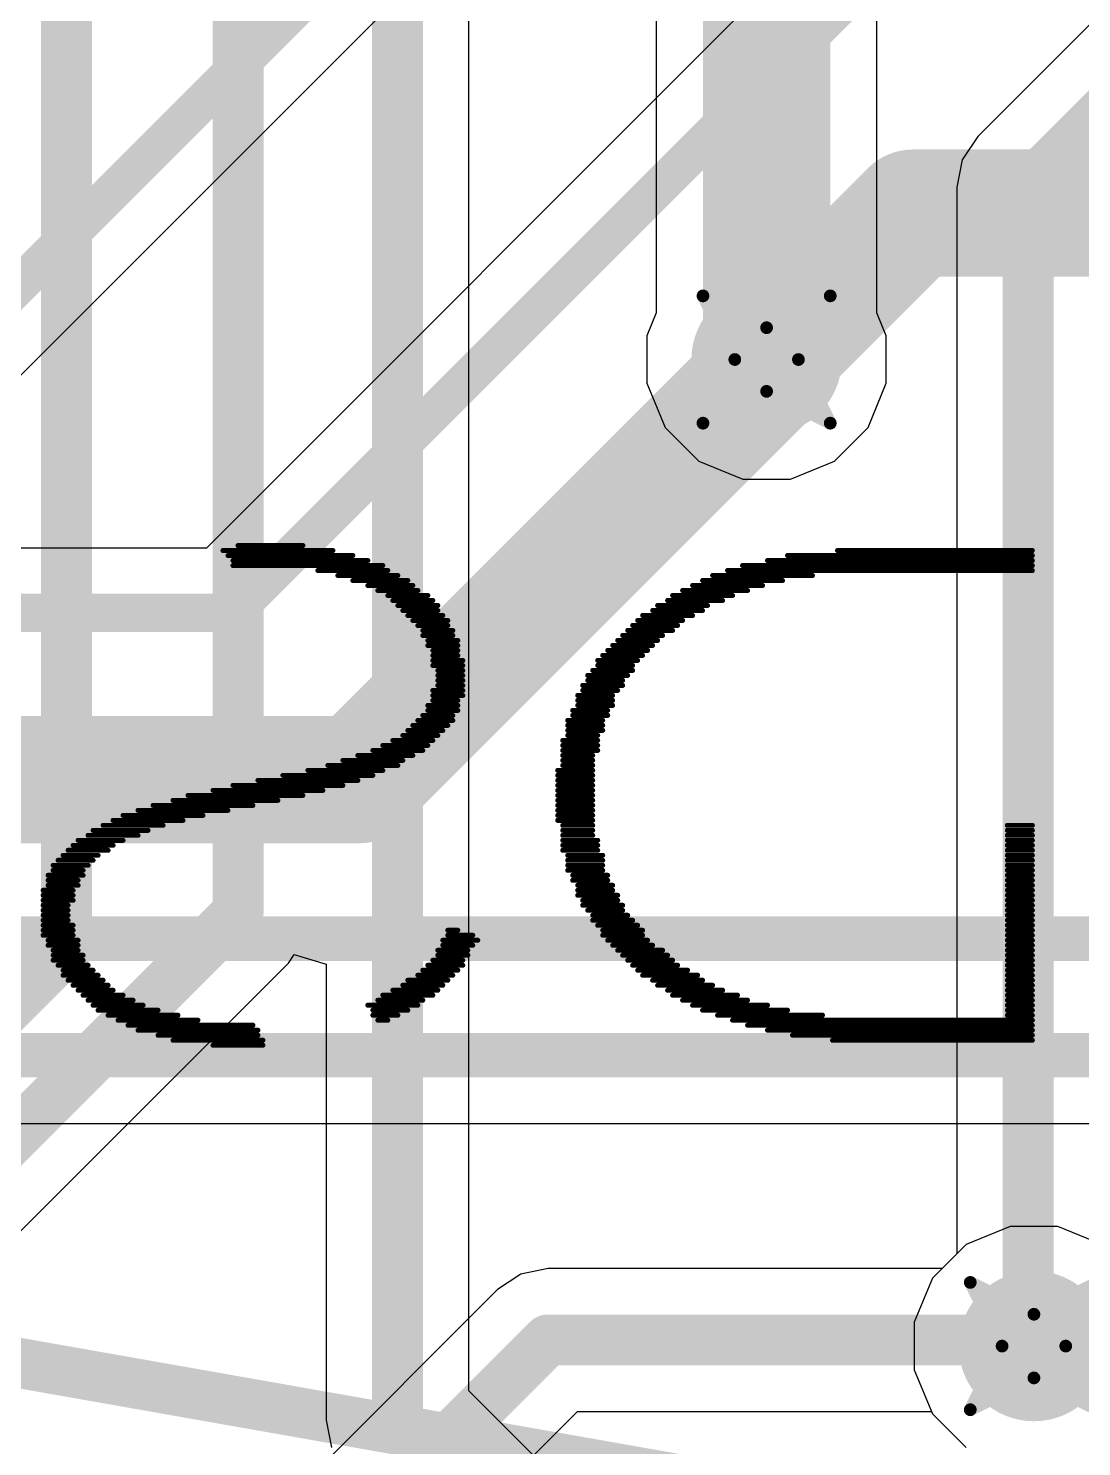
# Model space of a CAD drawing. Header units: inches. Extents: x -8 to 386, y -12 to 64.
# Drawn here: x 14.66 to 18.86, y -4.39 to 1.27 of the extents above; entities that cross this region are included whole.
import ezdxf

# ---------------------------------------------------------------- set-up
doc = ezdxf.new("R2010")
doc.units = ezdxf.units.IN
for name, color, linetype in [('Board_outline', 216, 'Continuous'), ('Bottom Layer', 5, 'Continuous'), ('Bottom Overlay', 54, 'Continuous'), ('Drill Drawing', 1, 'Continuous'), ('Top Layer', 1, 'Continuous'), ('Top Overlay', 2, 'Continuous'), ('Via Holes', 16, 'Continuous')]:
    doc.layers.add(name, color=color, linetype=linetype)

msp = doc.modelspace()

# ---------------------------------------------------------------- hatches: boundary and pattern name
at = {"layer": 'Bottom Layer'}
h = msp.add_hatch(color=5, dxfattribs=at)
edge = h.paths.add_edge_path()
edge.add_arc((17.6022, -0.0508), 0.3, 0, 360)
h = msp.add_hatch(color=5, dxfattribs=at)
edge = h.paths.add_edge_path()
edge.add_arc((18.669, -3.9878), 0.3, 0, 360)
at = {"layer": 'Top Layer'}
h = msp.add_hatch(color=1, dxfattribs=at)
edge = h.paths.add_edge_path()
edge.add_arc((17.6022, -0.0508), 0.3, 0, 360)
h = msp.add_hatch(color=1, dxfattribs=at)
edge = h.paths.add_edge_path()
edge.add_arc((18.669, -3.9878), 0.3, 0, 360)
at = {"layer": 'Via Holes'}
h = msp.add_hatch(color=7, dxfattribs=at)
edge = h.paths.add_edge_path()
edge.add_arc((17.6022, -0.0508), 0.15, 0, 360)
h = msp.add_hatch(color=7, dxfattribs=at)
edge = h.paths.add_edge_path()
edge.add_arc((18.669, -3.9878), 0.15, 0, 360)

# ---------------------------------------------------------------- linework, layer by layer
at = {"layer": 'Board_outline', "const_width": 0.254}
msp.add_lwpolyline([(37.5368, 13.3604, 1), (-7.4632, 13.3604, 1)], format="xyb", close=True, dxfattribs=at)
at = {"layer": 'Bottom Layer'}
for p, q in [((19.807, 3.6379), (15.3661, -0.803)), ((14.0627, -0.676), (17.0741, 2.3354)), ((15.3661, -0.803), (14.1087, -0.803)), ((9.5901, -3.0989), (19.6413, -3.0989)), ((18.574, -3.51), (18.3983, -3.5827)), ((18.764, -3.51), (18.574, -3.51)), ((18.9397, -3.5827), (18.764, -3.51)), ((18.3983, -3.5827), (18.3026, -3.6785)), ((16.7298, -3.6785), (16.6208, -3.7002)), ((18.3026, -3.6785), (16.7298, -3.6785)), ((16.6208, -3.7002), (16.5283, -3.7619)), ((16.5283, -3.7619), (15.7001, -4.5902)), ((16.5283, -3.7619), (16.5283, -3.7619)), ((16.107, -4.989), (16.8478, -4.2482)), ((16.8478, -4.2482), (18.2597, -4.2482)), ((18.2597, -4.2482), (18.2639, -4.2585)), ((18.2639, -4.2585), (18.3983, -4.3929))]:
    msp.add_line(p, q, dxfattribs=at)
for points, const_width in [([(15.4734, -1.062), (20.066, 3.5306)], 0.1524), ([(13.8645, -0.508), (16.891, 2.5185)], 0.1524), ([(17.6022, -0.0508), (18.1864, 0.5334)], 0.508), ([(18.1864, 0.5334), (29.6164, 0.5334)], 0.508), ([(17.6022, -0.1016), (17.6022, -0.0508)], 0.508), ([(15.9766, -1.7272), (17.6022, -0.1016)], 0.508), ([(12.0041, -1.062), (15.4734, -1.062)], 0.1524), ([(7.2644, -1.7272), (15.9766, -1.7272)], 0.508), ([(10.2039, -2.3622), (19.4488, -2.3622)], 0.1778), ([(9.5901, -2.827), (19.6413, -2.827)], 0.1778), ([(15.239, -5.4541), (16.7298, -3.9634)], 0.2032), ([(16.7298, -3.9634), (18.6446, -3.9634)], 0.2032), ([(18.6446, -3.9634), (18.669, -3.9878)], 0.2032)]:
    msp.add_lwpolyline(points, dxfattribs=dict(at, const_width=const_width))
for points, const_width in [([(18.0594, 0.5334, 1), (18.3134, 0.5334, 1)], 0.254), ([(18.0594, 0.5334, 1), (18.3134, 0.5334, 1)], 0.254), ([(17.4752, -0.0508, 1), (17.7292, -0.0508, 1)], 0.254), ([(17.4752, -0.0508, 1), (17.7292, -0.0508, 1)], 0.254), ([(17.4752, -0.1016, 1), (17.7292, -0.1016, 1)], 0.254), ([(17.4752, -0.1016, 1), (17.7292, -0.1016, 1)], 0.254), ([(15.4353, -1.062, 1), (15.5115, -1.062, 1)], 0.0762), ([(15.4353, -1.062, 1), (15.5115, -1.062, 1)], 0.0762), ([(15.8496, -1.7272, 1), (16.1036, -1.7272, 1)], 0.254), ([(15.8496, -1.7272, 1), (16.1036, -1.7272, 1)], 0.254), ([(16.679, -3.9634, 1), (16.7806, -3.9634, 1)], 0.1016), ([(16.679, -3.9634, 1), (16.7806, -3.9634, 1)], 0.1016), ([(18.5938, -3.9634, 1), (18.6954, -3.9634, 1)], 0.1016), ([(18.5938, -3.9634, 1), (18.6954, -3.9634, 1)], 0.1016), ([(18.6182, -3.9878, 1), (18.7198, -3.9878, 1)], 0.1016)]:
    msp.add_lwpolyline(points, format="xyb", close=True, dxfattribs=dict(at, const_width=const_width))
at = {"layer": 'Bottom Overlay', "const_width": 0.0199}
for points in [[(15.4923, -0.7931), (15.7516, -0.7931)], [(15.4325, -0.813), (15.8712, -0.813)], [(15.4525, -0.833), (15.951, -0.833)], [(15.4724, -0.8529), (16.0108, -0.8529)], [(17.606, -0.8529), (18.6628, -0.8529)], [(17.6858, -0.833), (18.6628, -0.833)], [(17.8852, -0.813), (18.6628, -0.813)], [(15.4724, -0.8729), (16.0706, -0.8729)], [(15.8114, -0.8928), (16.0905, -0.8928)], [(15.8911, -0.9127), (16.1304, -0.9127)], [(17.3867, -0.9127), (17.7855, -0.9127)], [(17.4465, -0.8928), (18.6628, -0.8928)], [(17.5063, -0.8729), (18.6628, -0.8729)], [(15.951, -0.9327), (16.1703, -0.9327)], [(16.0108, -0.9526), (16.1902, -0.9526)], [(17.3069, -0.9526), (17.5861, -0.9526)], [(17.3468, -0.9327), (17.6658, -0.9327)], [(16.0507, -0.9726), (16.2102, -0.9726)], [(16.0905, -0.9925), (16.2501, -0.9925)], [(16.1105, -1.0124), (16.27, -1.0124)], [(17.2072, -1.0124), (17.4265, -1.0124)], [(17.2271, -0.9925), (17.4664, -0.9925)], [(17.267, -0.9726), (17.5262, -0.9726)], [(16.1304, -1.0324), (16.2899, -1.0324)], [(16.1504, -1.0523), (16.2899, -1.0523)], [(16.1703, -1.0723), (16.3099, -1.0723)], [(17.1075, -1.0723), (17.3069, -1.0723)], [(17.1474, -1.0523), (17.3468, -1.0523)], [(17.1673, -1.0324), (17.3667, -1.0324)], [(16.1902, -1.0922), (16.3298, -1.0922)], [(16.2102, -1.1121), (16.3298, -1.1121)], [(16.2301, -1.1321), (16.3498, -1.1321)], [(17.0477, -1.1321), (17.2271, -1.1321)], [(17.0676, -1.1121), (17.2471, -1.1121)], [(17.0876, -1.0922), (17.267, -1.0922)], [(16.2301, -1.152), (16.3498, -1.152)], [(16.2501, -1.172), (16.3697, -1.172)], [(16.2501, -1.1919), (16.3697, -1.1919)], [(16.9878, -1.1919), (17.1474, -1.1919)], [(17.0078, -1.172), (17.1673, -1.172)], [(17.0277, -1.152), (17.1873, -1.152)], [(16.27, -1.2118), (16.3697, -1.2118)], [(16.27, -1.2318), (16.3697, -1.2318)], [(16.27, -1.2517), (16.3896, -1.2517)], [(16.928, -1.2517), (17.0876, -1.2517)], [(16.948, -1.2318), (17.1075, -1.2318)], [(16.9679, -1.2118), (17.1274, -1.2118)], [(16.27, -1.2717), (16.3896, -1.2717)], [(16.2899, -1.2916), (16.3896, -1.2916)], [(16.2899, -1.3115), (16.3896, -1.3115)], [(16.8881, -1.3115), (17.0477, -1.3115)], [(16.9081, -1.2916), (17.0676, -1.2916)], [(16.928, -1.2717), (17.0676, -1.2717)], [(16.2899, -1.3315), (16.3896, -1.3315)], [(16.2899, -1.3514), (16.3896, -1.3514)], [(16.8682, -1.3514), (17.0277, -1.3514)], [(16.8881, -1.3315), (17.0277, -1.3315)], [(16.27, -1.3714), (16.3896, -1.3714)], [(16.27, -1.3913), (16.3896, -1.3913)], [(16.27, -1.4112), (16.3697, -1.4112)], [(16.8483, -1.3913), (16.9878, -1.3913)], [(16.8483, -1.4112), (16.9878, -1.4112)], [(16.8682, -1.3714), (17.0078, -1.3714)], [(16.2301, -1.4711), (16.3498, -1.4711)], [(16.2501, -1.4312), (16.3697, -1.4312)], [(16.2501, -1.4511), (16.3697, -1.4511)], [(16.8283, -1.4511), (16.9679, -1.4511)], [(16.8283, -1.4711), (16.9679, -1.4711)], [(16.8483, -1.4312), (16.9878, -1.4312)], [(16.1703, -1.5309), (16.3099, -1.5309)], [(16.1902, -1.5109), (16.3298, -1.5109)], [(16.2102, -1.491), (16.3498, -1.491)], [(16.8084, -1.491), (16.948, -1.491)], [(16.8084, -1.5109), (16.948, -1.5109)], [(16.8084, -1.5309), (16.948, -1.5309)], [(16.0706, -1.5907), (16.2501, -1.5907)], [(16.1105, -1.5708), (16.27, -1.5708)], [(16.1504, -1.5508), (16.2899, -1.5508)], [(16.7884, -1.5708), (16.928, -1.5708)], [(16.7884, -1.5907), (16.928, -1.5907)], [(16.8084, -1.5508), (16.928, -1.5508)], [(15.9111, -1.6505), (16.1504, -1.6505)], [(15.9709, -1.6306), (16.1902, -1.6306)], [(16.0307, -1.6106), (16.2301, -1.6106)], [(16.7884, -1.6106), (16.928, -1.6106)], [(16.7884, -1.6306), (16.9081, -1.6306)], [(16.7884, -1.6505), (16.9081, -1.6505)], [(15.7715, -1.6904), (16.0706, -1.6904)], [(15.8513, -1.6705), (16.1304, -1.6705)], [(16.7685, -1.6904), (16.9081, -1.6904)], [(16.7884, -1.6705), (16.9081, -1.6705)], [(15.4724, -1.7502), (15.9111, -1.7502)], [(15.5721, -1.7303), (15.9709, -1.7303)], [(15.6718, -1.7103), (16.0307, -1.7103)], [(16.7685, -1.7103), (16.9081, -1.7103)], [(16.7685, -1.7303), (16.9081, -1.7303)], [(16.7685, -1.7502), (16.9081, -1.7502)], [(15.2331, -1.81), (15.6519, -1.81)], [(15.2929, -1.7901), (15.7516, -1.7901)], [(15.3926, -1.7702), (15.8313, -1.7702)], [(16.7685, -1.7702), (16.9081, -1.7702)], [(16.7685, -1.7901), (16.9081, -1.7901)], [(16.7685, -1.81), (16.9081, -1.81)], [(15.0337, -1.8699), (15.3528, -1.8699)], [(15.0935, -1.8499), (15.4525, -1.8499)], [(15.1534, -1.83), (15.5522, -1.83)], [(16.7685, -1.83), (16.9081, -1.83)], [(16.7685, -1.8499), (16.9081, -1.8499)], [(16.7685, -1.8699), (16.9081, -1.8699)], [(14.9141, -1.9297), (15.1334, -1.9297)], [(14.954, -1.9097), (15.1932, -1.9097)], [(14.9938, -1.8898), (15.273, -1.8898)], [(16.7685, -1.8898), (16.9081, -1.8898)], [(16.7884, -1.9097), (16.9081, -1.9097)], [(16.7884, -1.9297), (16.9081, -1.9297)], [(18.5631, -1.9097), (18.6628, -1.9097)], [(18.5631, -1.9297), (18.6628, -1.9297)], [(14.8343, -1.9895), (14.9938, -1.9895)], [(14.8543, -1.9696), (15.0337, -1.9696)], [(14.8941, -1.9496), (15.0935, -1.9496)], [(16.7884, -1.9496), (16.9081, -1.9496)], [(16.7884, -1.9696), (16.928, -1.9696)], [(16.7884, -1.9895), (16.928, -1.9895)], [(18.5631, -1.9496), (18.6628, -1.9496)], [(18.5631, -1.9696), (18.6628, -1.9696)], [(18.5631, -1.9895), (18.6628, -1.9895)], [(14.7944, -2.0294), (14.934, -2.0294)], [(14.8144, -2.0094), (14.9739, -2.0094)], [(16.7884, -2.0094), (16.928, -2.0094)], [(16.8084, -2.0294), (16.948, -2.0294)], [(18.5631, -2.0094), (18.6628, -2.0094)], [(18.5631, -2.0294), (18.6628, -2.0294)], [(14.7546, -2.0693), (14.8941, -2.0693)], [(14.7546, -2.0892), (14.8742, -2.0892)], [(14.7745, -2.0493), (14.9141, -2.0493)], [(16.8084, -2.0493), (16.948, -2.0493)], [(16.8084, -2.0693), (16.948, -2.0693)], [(16.8084, -2.0892), (16.948, -2.0892)], [(18.5631, -2.0493), (18.6628, -2.0493)], [(18.5631, -2.0693), (18.6628, -2.0693)], [(18.5631, -2.0892), (18.6628, -2.0892)], [(14.7346, -2.1091), (14.8742, -2.1091)], [(14.7346, -2.1291), (14.8543, -2.1291)], [(14.7346, -2.149), (14.8543, -2.149)], [(16.8283, -2.1091), (16.9679, -2.1091)], [(16.8283, -2.1291), (16.9679, -2.1291)], [(16.8483, -2.149), (16.9878, -2.149)], [(18.5631, -2.1091), (18.6628, -2.1091)], [(18.5631, -2.1291), (18.6628, -2.1291)], [(18.5631, -2.149), (18.6628, -2.149)], [(14.7147, -2.169), (14.8343, -2.169)], [(14.7147, -2.1889), (14.8343, -2.1889)], [(14.7147, -2.2089), (14.8343, -2.2089)], [(16.8483, -2.169), (16.9878, -2.169)], [(16.8483, -2.1889), (17.0078, -2.1889)], [(16.8682, -2.2089), (17.0078, -2.2089)], [(18.5631, -2.169), (18.6628, -2.169)], [(18.5631, -2.1889), (18.6628, -2.1889)], [(18.5631, -2.2089), (18.6628, -2.2089)], [(14.7147, -2.2288), (14.8144, -2.2288)], [(14.7147, -2.2487), (14.8144, -2.2487)], [(14.7147, -2.2687), (14.8144, -2.2687)], [(16.8682, -2.2288), (17.0277, -2.2288)], [(16.8881, -2.2487), (17.0277, -2.2487)], [(16.9081, -2.2687), (17.0477, -2.2687)], [(18.5631, -2.2288), (18.6628, -2.2288)], [(18.5631, -2.2487), (18.6628, -2.2487)], [(18.5631, -2.2687), (18.6628, -2.2687)], [(14.7147, -2.2886), (14.8144, -2.2886)], [(14.7147, -2.3086), (14.8343, -2.3086)], [(14.7147, -2.3285), (14.8343, -2.3285)], [(16.3298, -2.3285), (16.3697, -2.3285)], [(16.9081, -2.2886), (17.0676, -2.2886)], [(16.928, -2.3086), (17.0876, -2.3086)], [(16.948, -2.3285), (17.1075, -2.3285)], [(18.5631, -2.2886), (18.6628, -2.2886)], [(18.5631, -2.3086), (18.6628, -2.3086)], [(18.5631, -2.3285), (18.6628, -2.3285)], [(14.7147, -2.3484), (14.8343, -2.3484)], [(14.7346, -2.3684), (14.8543, -2.3684)], [(16.3099, -2.3684), (16.4495, -2.3684)], [(16.3298, -2.3484), (16.4295, -2.3484)], [(16.948, -2.3484), (17.1075, -2.3484)], [(16.9679, -2.3684), (17.1274, -2.3684)], [(18.5631, -2.3484), (18.6628, -2.3484)], [(18.5631, -2.3684), (18.6628, -2.3684)], [(14.7346, -2.3883), (14.8543, -2.3883)], [(14.7546, -2.4083), (14.8543, -2.4083)], [(14.7546, -2.4282), (14.8742, -2.4282)], [(16.2899, -2.4083), (16.4096, -2.4083)], [(16.2899, -2.4282), (16.4096, -2.4282)], [(16.3099, -2.3883), (16.4295, -2.3883)], [(16.9878, -2.3883), (17.1474, -2.3883)], [(17.0078, -2.4083), (17.1873, -2.4083)], [(17.0277, -2.4282), (17.2072, -2.4282)], [(18.5631, -2.3883), (18.6628, -2.3883)], [(18.5631, -2.4083), (18.6628, -2.4083)], [(18.5631, -2.4282), (18.6628, -2.4282)], [(14.7546, -2.4481), (14.8742, -2.4481)], [(14.7745, -2.4681), (14.8941, -2.4681)], [(14.7944, -2.488), (14.9141, -2.488)], [(16.2301, -2.488), (16.3697, -2.488)], [(16.2501, -2.4681), (16.3896, -2.4681)], [(16.27, -2.4481), (16.3896, -2.4481)], [(17.0477, -2.4481), (17.2271, -2.4481)], [(17.0676, -2.4681), (17.2471, -2.4681)], [(17.0876, -2.488), (17.287, -2.488)], [(18.5631, -2.4481), (18.6628, -2.4481)], [(18.5631, -2.4681), (18.6628, -2.4681)], [(18.5631, -2.488), (18.6628, -2.488)], [(14.7944, -2.508), (14.934, -2.508)], [(14.8144, -2.5279), (14.954, -2.5279)], [(14.8343, -2.5478), (14.9739, -2.5478)], [(16.1504, -2.5478), (16.3099, -2.5478)], [(16.1703, -2.5279), (16.3298, -2.5279)], [(16.2102, -2.508), (16.3498, -2.508)], [(17.1075, -2.508), (17.3268, -2.508)], [(17.1474, -2.5279), (17.3468, -2.5279)], [(17.1673, -2.5478), (17.3867, -2.5478)], [(18.5631, -2.508), (18.6628, -2.508)], [(18.5631, -2.5279), (18.6628, -2.5279)], [(18.5631, -2.5478), (18.6628, -2.5478)], [(14.8543, -2.5678), (14.9938, -2.5678)], [(14.8742, -2.5877), (15.0337, -2.5877)], [(14.8941, -2.6077), (15.0736, -2.6077)], [(16.0507, -2.6077), (16.2301, -2.6077)], [(16.0706, -2.5877), (16.27, -2.5877)], [(16.1105, -2.5678), (16.2899, -2.5678)], [(17.2072, -2.5678), (17.4265, -2.5678)], [(17.2271, -2.5877), (17.4864, -2.5877)], [(17.267, -2.6077), (17.5262, -2.6077)], [(18.5631, -2.5678), (18.6628, -2.5678)], [(18.5631, -2.5877), (18.6628, -2.5877)], [(18.5631, -2.6077), (18.6628, -2.6077)], [(14.9141, -2.6276), (15.1135, -2.6276)], [(14.934, -2.6475), (15.1733, -2.6475)], [(14.9739, -2.6675), (15.2531, -2.6675)], [(16.0108, -2.6276), (16.2102, -2.6276)], [(16.0307, -2.6475), (16.1703, -2.6475)], [(16.0307, -2.6675), (16.1304, -2.6675)], [(17.3069, -2.6276), (17.606, -2.6276)], [(17.3468, -2.6475), (17.6858, -2.6475)], [(17.4066, -2.6675), (17.8253, -2.6675)], [(18.5631, -2.6276), (18.6628, -2.6276)], [(18.5631, -2.6475), (18.6628, -2.6475)], [(18.5631, -2.6675), (18.6628, -2.6675)], [(15.0138, -2.6874), (15.3328, -2.6874)], [(15.0537, -2.7074), (15.5522, -2.7074)], [(16.0507, -2.6874), (16.0905, -2.6874)], [(17.4664, -2.6874), (18.6628, -2.6874)], [(17.5262, -2.7074), (18.6628, -2.7074)], [(15.0935, -2.7273), (15.5721, -2.7273)], [(15.1733, -2.7472), (15.5721, -2.7472)], [(15.2331, -2.7672), (15.592, -2.7672)], [(17.606, -2.7273), (18.6628, -2.7273)], [(17.7057, -2.7472), (18.6628, -2.7472)], [(17.8652, -2.7672), (18.6628, -2.7672)], [(15.3926, -2.7871), (15.592, -2.7871)]]:
    msp.add_lwpolyline(points, dxfattribs=at)
at = {"layer": 'Bottom Overlay', "const_width": 0.00997}
for points in [[(15.4874, -0.7931, 1), (15.4973, -0.7931, 1)], [(15.7466, -0.7931, 1), (15.7565, -0.7931, 1)], [(15.4275, -0.813, 1), (15.4375, -0.813, 1)], [(15.4475, -0.833, 1), (15.4574, -0.833, 1)], [(15.4674, -0.8529, 1), (15.4774, -0.8529, 1)], [(15.8662, -0.813, 1), (15.8762, -0.813, 1)], [(15.946, -0.833, 1), (15.9559, -0.833, 1)], [(16.0058, -0.8529, 1), (16.0158, -0.8529, 1)], [(17.601, -0.8529, 1), (17.611, -0.8529, 1)], [(17.6808, -0.833, 1), (17.6907, -0.833, 1)], [(17.8802, -0.813, 1), (17.8901, -0.813, 1)], [(18.6578, -0.813, 1), (18.6678, -0.813, 1)], [(18.6578, -0.833, 1), (18.6678, -0.833, 1)], [(18.6578, -0.8529, 1), (18.6678, -0.8529, 1)], [(15.4674, -0.8729, 1), (15.4774, -0.8729, 1)], [(15.8064, -0.8928, 1), (15.8164, -0.8928, 1)], [(15.8862, -0.9127, 1), (15.8961, -0.9127, 1)], [(16.0656, -0.8729, 1), (16.0756, -0.8729, 1)], [(16.0856, -0.8928, 1), (16.0955, -0.8928, 1)], [(16.1254, -0.9127, 1), (16.1354, -0.9127, 1)], [(17.3817, -0.9127, 1), (17.3916, -0.9127, 1)], [(17.4415, -0.8928, 1), (17.4515, -0.8928, 1)], [(17.5013, -0.8729, 1), (17.5113, -0.8729, 1)], [(17.7805, -0.9127, 1), (17.7904, -0.9127, 1)], [(18.6578, -0.8729, 1), (18.6678, -0.8729, 1)], [(18.6578, -0.8928, 1), (18.6678, -0.8928, 1)], [(15.946, -0.9327, 1), (15.9559, -0.9327, 1)], [(16.0058, -0.9526, 1), (16.0158, -0.9526, 1)], [(16.1653, -0.9327, 1), (16.1753, -0.9327, 1)], [(16.1853, -0.9526, 1), (16.1952, -0.9526, 1)], [(17.3019, -0.9526, 1), (17.3119, -0.9526, 1)], [(17.3418, -0.9327, 1), (17.3518, -0.9327, 1)], [(17.5811, -0.9526, 1), (17.591, -0.9526, 1)], [(17.6608, -0.9327, 1), (17.6708, -0.9327, 1)], [(16.0457, -0.9726, 1), (16.0556, -0.9726, 1)], [(16.0856, -0.9925, 1), (16.0955, -0.9925, 1)], [(16.1055, -1.0124, 1), (16.1155, -1.0124, 1)], [(16.2052, -0.9726, 1), (16.2152, -0.9726, 1)], [(16.2451, -0.9925, 1), (16.255, -0.9925, 1)], [(16.265, -1.0124, 1), (16.275, -1.0124, 1)], [(17.2022, -1.0124, 1), (17.2122, -1.0124, 1)], [(17.2221, -0.9925, 1), (17.2321, -0.9925, 1)], [(17.262, -0.9726, 1), (17.272, -0.9726, 1)], [(17.4215, -1.0124, 1), (17.4315, -1.0124, 1)], [(17.4614, -0.9925, 1), (17.4714, -0.9925, 1)], [(17.5213, -0.9726, 1), (17.5312, -0.9726, 1)], [(16.1254, -1.0324, 1), (16.1354, -1.0324, 1)], [(16.1454, -1.0523, 1), (16.1553, -1.0523, 1)], [(16.1653, -1.0723, 1), (16.1753, -1.0723, 1)], [(16.285, -1.0324, 1), (16.2949, -1.0324, 1)], [(16.285, -1.0523, 1), (16.2949, -1.0523, 1)], [(16.3049, -1.0723, 1), (16.3149, -1.0723, 1)], [(17.1025, -1.0723, 1), (17.1125, -1.0723, 1)], [(17.1424, -1.0523, 1), (17.1524, -1.0523, 1)], [(17.1623, -1.0324, 1), (17.1723, -1.0324, 1)], [(17.3019, -1.0723, 1), (17.3119, -1.0723, 1)], [(17.3418, -1.0523, 1), (17.3518, -1.0523, 1)], [(17.3617, -1.0324, 1), (17.3717, -1.0324, 1)], [(16.1853, -1.0922, 1), (16.1952, -1.0922, 1)], [(16.2052, -1.1121, 1), (16.2152, -1.1121, 1)], [(16.2251, -1.1321, 1), (16.2351, -1.1321, 1)], [(16.3248, -1.0922, 1), (16.3348, -1.0922, 1)], [(16.3248, -1.1121, 1), (16.3348, -1.1121, 1)], [(16.3448, -1.1321, 1), (16.3547, -1.1321, 1)], [(17.0427, -1.1321, 1), (17.0527, -1.1321, 1)], [(17.0626, -1.1121, 1), (17.0726, -1.1121, 1)], [(17.0826, -1.0922, 1), (17.0925, -1.0922, 1)], [(17.2221, -1.1321, 1), (17.2321, -1.1321, 1)], [(17.2421, -1.1121, 1), (17.2521, -1.1121, 1)], [(17.262, -1.0922, 1), (17.272, -1.0922, 1)], [(16.2251, -1.152, 1), (16.2351, -1.152, 1)], [(16.2451, -1.172, 1), (16.255, -1.172, 1)], [(16.2451, -1.1919, 1), (16.255, -1.1919, 1)], [(16.3448, -1.152, 1), (16.3547, -1.152, 1)], [(16.3647, -1.172, 1), (16.3747, -1.172, 1)], [(16.3647, -1.1919, 1), (16.3747, -1.1919, 1)], [(16.9829, -1.1919, 1), (16.9928, -1.1919, 1)], [(17.0028, -1.172, 1), (17.0128, -1.172, 1)], [(17.0227, -1.152, 1), (17.0327, -1.152, 1)], [(17.1424, -1.1919, 1), (17.1524, -1.1919, 1)], [(17.1623, -1.172, 1), (17.1723, -1.172, 1)], [(17.1823, -1.152, 1), (17.1922, -1.152, 1)], [(16.265, -1.2118, 1), (16.275, -1.2118, 1)], [(16.265, -1.2318, 1), (16.275, -1.2318, 1)], [(16.265, -1.2517, 1), (16.275, -1.2517, 1)], [(16.3647, -1.2118, 1), (16.3747, -1.2118, 1)], [(16.3647, -1.2318, 1), (16.3747, -1.2318, 1)], [(16.3847, -1.2517, 1), (16.3946, -1.2517, 1)], [(16.923, -1.2517, 1), (16.933, -1.2517, 1)], [(16.943, -1.2318, 1), (16.953, -1.2318, 1)], [(16.9629, -1.2118, 1), (16.9729, -1.2118, 1)], [(17.0826, -1.2517, 1), (17.0925, -1.2517, 1)], [(17.1025, -1.2318, 1), (17.1125, -1.2318, 1)], [(17.1224, -1.2118, 1), (17.1324, -1.2118, 1)], [(16.265, -1.2717, 1), (16.275, -1.2717, 1)], [(16.285, -1.2916, 1), (16.2949, -1.2916, 1)], [(16.285, -1.3115, 1), (16.2949, -1.3115, 1)], [(16.3847, -1.2717, 1), (16.3946, -1.2717, 1)], [(16.3847, -1.2916, 1), (16.3946, -1.2916, 1)], [(16.3847, -1.3115, 1), (16.3946, -1.3115, 1)], [(16.8832, -1.3115, 1), (16.8931, -1.3115, 1)], [(16.9031, -1.2916, 1), (16.9131, -1.2916, 1)], [(16.923, -1.2717, 1), (16.933, -1.2717, 1)], [(17.0427, -1.3115, 1), (17.0527, -1.3115, 1)], [(17.0626, -1.2717, 1), (17.0726, -1.2717, 1)], [(17.0626, -1.2916, 1), (17.0726, -1.2916, 1)], [(16.285, -1.3315, 1), (16.2949, -1.3315, 1)], [(16.285, -1.3514, 1), (16.2949, -1.3514, 1)], [(16.3847, -1.3315, 1), (16.3946, -1.3315, 1)], [(16.3847, -1.3514, 1), (16.3946, -1.3514, 1)], [(16.8632, -1.3514, 1), (16.8732, -1.3514, 1)], [(16.8832, -1.3315, 1), (16.8931, -1.3315, 1)], [(17.0227, -1.3315, 1), (17.0327, -1.3315, 1)], [(17.0227, -1.3514, 1), (17.0327, -1.3514, 1)], [(16.265, -1.3714, 1), (16.275, -1.3714, 1)], [(16.265, -1.3913, 1), (16.275, -1.3913, 1)], [(16.265, -1.4112, 1), (16.275, -1.4112, 1)], [(16.3647, -1.4112, 1), (16.3747, -1.4112, 1)], [(16.3847, -1.3714, 1), (16.3946, -1.3714, 1)], [(16.3847, -1.3913, 1), (16.3946, -1.3913, 1)], [(16.8433, -1.3913, 1), (16.8533, -1.3913, 1)], [(16.8433, -1.4112, 1), (16.8533, -1.4112, 1)], [(16.8632, -1.3714, 1), (16.8732, -1.3714, 1)], [(16.9829, -1.3913, 1), (16.9928, -1.3913, 1)], [(16.9829, -1.4112, 1), (16.9928, -1.4112, 1)], [(17.0028, -1.3714, 1), (17.0128, -1.3714, 1)], [(16.2251, -1.4711, 1), (16.2351, -1.4711, 1)], [(16.2451, -1.4312, 1), (16.255, -1.4312, 1)], [(16.2451, -1.4511, 1), (16.255, -1.4511, 1)], [(16.3448, -1.4711, 1), (16.3547, -1.4711, 1)], [(16.3647, -1.4312, 1), (16.3747, -1.4312, 1)], [(16.3647, -1.4511, 1), (16.3747, -1.4511, 1)], [(16.8233, -1.4511, 1), (16.8333, -1.4511, 1)], [(16.8233, -1.4711, 1), (16.8333, -1.4711, 1)], [(16.8433, -1.4312, 1), (16.8533, -1.4312, 1)], [(16.9629, -1.4511, 1), (16.9729, -1.4511, 1)], [(16.9629, -1.4711, 1), (16.9729, -1.4711, 1)], [(16.9829, -1.4312, 1), (16.9928, -1.4312, 1)], [(16.1653, -1.5309, 1), (16.1753, -1.5309, 1)], [(16.1853, -1.5109, 1), (16.1952, -1.5109, 1)], [(16.2052, -1.491, 1), (16.2152, -1.491, 1)], [(16.3049, -1.5309, 1), (16.3149, -1.5309, 1)], [(16.3248, -1.5109, 1), (16.3348, -1.5109, 1)], [(16.3448, -1.491, 1), (16.3547, -1.491, 1)], [(16.8034, -1.491, 1), (16.8134, -1.491, 1)], [(16.8034, -1.5109, 1), (16.8134, -1.5109, 1)], [(16.8034, -1.5309, 1), (16.8134, -1.5309, 1)], [(16.943, -1.491, 1), (16.953, -1.491, 1)], [(16.943, -1.5109, 1), (16.953, -1.5109, 1)], [(16.943, -1.5309, 1), (16.953, -1.5309, 1)], [(16.0656, -1.5907, 1), (16.0756, -1.5907, 1)], [(16.1055, -1.5708, 1), (16.1155, -1.5708, 1)], [(16.1454, -1.5508, 1), (16.1553, -1.5508, 1)], [(16.2451, -1.5907, 1), (16.255, -1.5907, 1)], [(16.265, -1.5708, 1), (16.275, -1.5708, 1)], [(16.285, -1.5508, 1), (16.2949, -1.5508, 1)], [(16.7835, -1.5708, 1), (16.7934, -1.5708, 1)], [(16.7835, -1.5907, 1), (16.7934, -1.5907, 1)], [(16.8034, -1.5508, 1), (16.8134, -1.5508, 1)], [(16.923, -1.5508, 1), (16.933, -1.5508, 1)], [(16.923, -1.5708, 1), (16.933, -1.5708, 1)], [(16.923, -1.5907, 1), (16.933, -1.5907, 1)], [(15.9061, -1.6505, 1), (15.9161, -1.6505, 1)], [(15.9659, -1.6306, 1), (15.9759, -1.6306, 1)], [(16.0257, -1.6106, 1), (16.0357, -1.6106, 1)], [(16.1454, -1.6505, 1), (16.1553, -1.6505, 1)], [(16.1853, -1.6306, 1), (16.1952, -1.6306, 1)], [(16.2251, -1.6106, 1), (16.2351, -1.6106, 1)], [(16.7835, -1.6106, 1), (16.7934, -1.6106, 1)], [(16.7835, -1.6306, 1), (16.7934, -1.6306, 1)], [(16.7835, -1.6505, 1), (16.7934, -1.6505, 1)], [(16.9031, -1.6306, 1), (16.9131, -1.6306, 1)], [(16.9031, -1.6505, 1), (16.9131, -1.6505, 1)], [(16.923, -1.6106, 1), (16.933, -1.6106, 1)], [(15.7665, -1.6904, 1), (15.7765, -1.6904, 1)], [(15.8463, -1.6705, 1), (15.8562, -1.6705, 1)], [(16.0656, -1.6904, 1), (16.0756, -1.6904, 1)], [(16.1254, -1.6705, 1), (16.1354, -1.6705, 1)], [(16.7635, -1.6904, 1), (16.7735, -1.6904, 1)], [(16.7835, -1.6705, 1), (16.7934, -1.6705, 1)], [(16.9031, -1.6705, 1), (16.9131, -1.6705, 1)], [(16.9031, -1.6904, 1), (16.9131, -1.6904, 1)], [(15.4674, -1.7502, 1), (15.4774, -1.7502, 1)], [(15.5671, -1.7303, 1), (15.5771, -1.7303, 1)], [(15.6668, -1.7103, 1), (15.6768, -1.7103, 1)], [(15.9061, -1.7502, 1), (15.9161, -1.7502, 1)], [(15.9659, -1.7303, 1), (15.9759, -1.7303, 1)], [(16.0257, -1.7103, 1), (16.0357, -1.7103, 1)], [(16.7635, -1.7103, 1), (16.7735, -1.7103, 1)], [(16.7635, -1.7303, 1), (16.7735, -1.7303, 1)], [(16.7635, -1.7502, 1), (16.7735, -1.7502, 1)], [(16.9031, -1.7103, 1), (16.9131, -1.7103, 1)], [(16.9031, -1.7303, 1), (16.9131, -1.7303, 1)], [(16.9031, -1.7502, 1), (16.9131, -1.7502, 1)], [(15.2281, -1.81, 1), (15.2381, -1.81, 1)], [(15.288, -1.7901, 1), (15.2979, -1.7901, 1)], [(15.3877, -1.7702, 1), (15.3976, -1.7702, 1)], [(15.6469, -1.81, 1), (15.6568, -1.81, 1)], [(15.7466, -1.7901, 1), (15.7565, -1.7901, 1)], [(15.8263, -1.7702, 1), (15.8363, -1.7702, 1)], [(16.7635, -1.7702, 1), (16.7735, -1.7702, 1)], [(16.7635, -1.7901, 1), (16.7735, -1.7901, 1)], [(16.7635, -1.81, 1), (16.7735, -1.81, 1)], [(16.9031, -1.7702, 1), (16.9131, -1.7702, 1)], [(16.9031, -1.7901, 1), (16.9131, -1.7901, 1)], [(16.9031, -1.81, 1), (16.9131, -1.81, 1)], [(15.0287, -1.8699, 1), (15.0387, -1.8699, 1)], [(15.0885, -1.8499, 1), (15.0985, -1.8499, 1)], [(15.1484, -1.83, 1), (15.1583, -1.83, 1)], [(15.3478, -1.8699, 1), (15.3577, -1.8699, 1)], [(15.4475, -1.8499, 1), (15.4574, -1.8499, 1)], [(15.5472, -1.83, 1), (15.5571, -1.83, 1)], [(16.7635, -1.83, 1), (16.7735, -1.83, 1)], [(16.7635, -1.8499, 1), (16.7735, -1.8499, 1)], [(16.7635, -1.8699, 1), (16.7735, -1.8699, 1)], [(16.9031, -1.83, 1), (16.9131, -1.83, 1)], [(16.9031, -1.8499, 1), (16.9131, -1.8499, 1)], [(16.9031, -1.8699, 1), (16.9131, -1.8699, 1)], [(14.9091, -1.9297, 1), (14.9191, -1.9297, 1)], [(14.949, -1.9097, 1), (14.9589, -1.9097, 1)], [(14.9888, -1.8898, 1), (14.9988, -1.8898, 1)], [(15.1284, -1.9297, 1), (15.1384, -1.9297, 1)], [(15.1883, -1.9097, 1), (15.1982, -1.9097, 1)], [(15.268, -1.8898, 1), (15.278, -1.8898, 1)], [(16.7635, -1.8898, 1), (16.7735, -1.8898, 1)], [(16.7835, -1.9097, 1), (16.7934, -1.9097, 1)], [(16.7835, -1.9297, 1), (16.7934, -1.9297, 1)], [(16.9031, -1.8898, 1), (16.9131, -1.8898, 1)], [(16.9031, -1.9097, 1), (16.9131, -1.9097, 1)], [(16.9031, -1.9297, 1), (16.9131, -1.9297, 1)], [(18.5581, -1.9097, 1), (18.5681, -1.9097, 1)], [(18.5581, -1.9297, 1), (18.5681, -1.9297, 1)], [(18.6578, -1.9097, 1), (18.6678, -1.9097, 1)], [(18.6578, -1.9297, 1), (18.6678, -1.9297, 1)], [(14.8293, -1.9895, 1), (14.8393, -1.9895, 1)], [(14.8493, -1.9696, 1), (14.8592, -1.9696, 1)], [(14.8891, -1.9496, 1), (14.8991, -1.9496, 1)], [(14.9888, -1.9895, 1), (14.9988, -1.9895, 1)], [(15.0287, -1.9696, 1), (15.0387, -1.9696, 1)], [(15.0885, -1.9496, 1), (15.0985, -1.9496, 1)], [(16.7835, -1.9496, 1), (16.7934, -1.9496, 1)], [(16.7835, -1.9696, 1), (16.7934, -1.9696, 1)], [(16.7835, -1.9895, 1), (16.7934, -1.9895, 1)], [(16.9031, -1.9496, 1), (16.9131, -1.9496, 1)], [(16.923, -1.9696, 1), (16.933, -1.9696, 1)], [(16.923, -1.9895, 1), (16.933, -1.9895, 1)], [(18.5581, -1.9496, 1), (18.5681, -1.9496, 1)], [(18.5581, -1.9696, 1), (18.5681, -1.9696, 1)], [(18.5581, -1.9895, 1), (18.5681, -1.9895, 1)], [(18.6578, -1.9496, 1), (18.6678, -1.9496, 1)], [(18.6578, -1.9696, 1), (18.6678, -1.9696, 1)], [(18.6578, -1.9895, 1), (18.6678, -1.9895, 1)], [(14.7894, -2.0294, 1), (14.7994, -2.0294, 1)], [(14.8094, -2.0094, 1), (14.8194, -2.0094, 1)], [(14.929, -2.0294, 1), (14.939, -2.0294, 1)], [(14.9689, -2.0094, 1), (14.9789, -2.0094, 1)], [(16.7835, -2.0094, 1), (16.7934, -2.0094, 1)], [(16.8034, -2.0294, 1), (16.8134, -2.0294, 1)], [(16.923, -2.0094, 1), (16.933, -2.0094, 1)], [(16.943, -2.0294, 1), (16.953, -2.0294, 1)], [(18.5581, -2.0094, 1), (18.5681, -2.0094, 1)], [(18.5581, -2.0294, 1), (18.5681, -2.0294, 1)], [(18.6578, -2.0094, 1), (18.6678, -2.0094, 1)], [(18.6578, -2.0294, 1), (18.6678, -2.0294, 1)], [(14.7496, -2.0693, 1), (14.7595, -2.0693, 1)], [(14.7496, -2.0892, 1), (14.7595, -2.0892, 1)], [(14.7695, -2.0493, 1), (14.7795, -2.0493, 1)], [(14.8692, -2.0892, 1), (14.8792, -2.0892, 1)], [(14.8891, -2.0693, 1), (14.8991, -2.0693, 1)], [(14.9091, -2.0493, 1), (14.9191, -2.0493, 1)], [(16.8034, -2.0493, 1), (16.8134, -2.0493, 1)], [(16.8034, -2.0693, 1), (16.8134, -2.0693, 1)], [(16.8034, -2.0892, 1), (16.8134, -2.0892, 1)], [(16.943, -2.0493, 1), (16.953, -2.0493, 1)], [(16.943, -2.0693, 1), (16.953, -2.0693, 1)], [(16.943, -2.0892, 1), (16.953, -2.0892, 1)], [(18.5581, -2.0493, 1), (18.5681, -2.0493, 1)], [(18.5581, -2.0693, 1), (18.5681, -2.0693, 1)], [(18.5581, -2.0892, 1), (18.5681, -2.0892, 1)], [(18.6578, -2.0493, 1), (18.6678, -2.0493, 1)], [(18.6578, -2.0693, 1), (18.6678, -2.0693, 1)], [(18.6578, -2.0892, 1), (18.6678, -2.0892, 1)], [(14.7296, -2.1091, 1), (14.7396, -2.1091, 1)], [(14.7296, -2.1291, 1), (14.7396, -2.1291, 1)], [(14.7296, -2.149, 1), (14.7396, -2.149, 1)], [(14.8493, -2.1291, 1), (14.8592, -2.1291, 1)], [(14.8493, -2.149, 1), (14.8592, -2.149, 1)], [(14.8692, -2.1091, 1), (14.8792, -2.1091, 1)], [(16.8233, -2.1091, 1), (16.8333, -2.1091, 1)], [(16.8233, -2.1291, 1), (16.8333, -2.1291, 1)], [(16.8433, -2.149, 1), (16.8533, -2.149, 1)], [(16.9629, -2.1091, 1), (16.9729, -2.1091, 1)], [(16.9629, -2.1291, 1), (16.9729, -2.1291, 1)], [(16.9829, -2.149, 1), (16.9928, -2.149, 1)], [(18.5581, -2.1091, 1), (18.5681, -2.1091, 1)], [(18.5581, -2.1291, 1), (18.5681, -2.1291, 1)], [(18.5581, -2.149, 1), (18.5681, -2.149, 1)], [(18.6578, -2.1091, 1), (18.6678, -2.1091, 1)], [(18.6578, -2.1291, 1), (18.6678, -2.1291, 1)], [(18.6578, -2.149, 1), (18.6678, -2.149, 1)], [(14.7097, -2.169, 1), (14.7197, -2.169, 1)], [(14.7097, -2.1889, 1), (14.7197, -2.1889, 1)], [(14.7097, -2.2089, 1), (14.7197, -2.2089, 1)], [(14.8293, -2.169, 1), (14.8393, -2.169, 1)], [(14.8293, -2.1889, 1), (14.8393, -2.1889, 1)], [(14.8293, -2.2089, 1), (14.8393, -2.2089, 1)], [(16.8433, -2.169, 1), (16.8533, -2.169, 1)], [(16.8433, -2.1889, 1), (16.8533, -2.1889, 1)], [(16.8632, -2.2089, 1), (16.8732, -2.2089, 1)], [(16.9829, -2.169, 1), (16.9928, -2.169, 1)], [(17.0028, -2.1889, 1), (17.0128, -2.1889, 1)], [(17.0028, -2.2089, 1), (17.0128, -2.2089, 1)], [(18.5581, -2.169, 1), (18.5681, -2.169, 1)], [(18.5581, -2.1889, 1), (18.5681, -2.1889, 1)], [(18.5581, -2.2089, 1), (18.5681, -2.2089, 1)], [(18.6578, -2.169, 1), (18.6678, -2.169, 1)], [(18.6578, -2.1889, 1), (18.6678, -2.1889, 1)], [(18.6578, -2.2089, 1), (18.6678, -2.2089, 1)], [(14.7097, -2.2288, 1), (14.7197, -2.2288, 1)], [(14.7097, -2.2487, 1), (14.7197, -2.2487, 1)], [(14.7097, -2.2687, 1), (14.7197, -2.2687, 1)], [(14.8094, -2.2288, 1), (14.8194, -2.2288, 1)], [(14.8094, -2.2487, 1), (14.8194, -2.2487, 1)], [(14.8094, -2.2687, 1), (14.8194, -2.2687, 1)], [(16.8632, -2.2288, 1), (16.8732, -2.2288, 1)], [(16.8832, -2.2487, 1), (16.8931, -2.2487, 1)], [(16.9031, -2.2687, 1), (16.9131, -2.2687, 1)], [(17.0227, -2.2288, 1), (17.0327, -2.2288, 1)], [(17.0227, -2.2487, 1), (17.0327, -2.2487, 1)], [(17.0427, -2.2687, 1), (17.0527, -2.2687, 1)], [(18.5581, -2.2288, 1), (18.5681, -2.2288, 1)], [(18.5581, -2.2487, 1), (18.5681, -2.2487, 1)], [(18.5581, -2.2687, 1), (18.5681, -2.2687, 1)], [(18.6578, -2.2288, 1), (18.6678, -2.2288, 1)], [(18.6578, -2.2487, 1), (18.6678, -2.2487, 1)], [(18.6578, -2.2687, 1), (18.6678, -2.2687, 1)], [(14.7097, -2.2886, 1), (14.7197, -2.2886, 1)], [(14.7097, -2.3086, 1), (14.7197, -2.3086, 1)], [(14.7097, -2.3285, 1), (14.7197, -2.3285, 1)], [(14.8094, -2.2886, 1), (14.8194, -2.2886, 1)], [(14.8293, -2.3086, 1), (14.8393, -2.3086, 1)], [(14.8293, -2.3285, 1), (14.8393, -2.3285, 1)], [(16.3248, -2.3285, 1), (16.3348, -2.3285, 1)], [(16.3647, -2.3285, 1), (16.3747, -2.3285, 1)], [(16.9031, -2.2886, 1), (16.9131, -2.2886, 1)], [(16.923, -2.3086, 1), (16.933, -2.3086, 1)], [(16.943, -2.3285, 1), (16.953, -2.3285, 1)], [(17.0626, -2.2886, 1), (17.0726, -2.2886, 1)], [(17.0826, -2.3086, 1), (17.0925, -2.3086, 1)], [(17.1025, -2.3285, 1), (17.1125, -2.3285, 1)], [(18.5581, -2.2886, 1), (18.5681, -2.2886, 1)], [(18.5581, -2.3086, 1), (18.5681, -2.3086, 1)], [(18.5581, -2.3285, 1), (18.5681, -2.3285, 1)], [(18.6578, -2.2886, 1), (18.6678, -2.2886, 1)], [(18.6578, -2.3086, 1), (18.6678, -2.3086, 1)], [(18.6578, -2.3285, 1), (18.6678, -2.3285, 1)], [(14.7097, -2.3484, 1), (14.7197, -2.3484, 1)], [(14.7296, -2.3684, 1), (14.7396, -2.3684, 1)], [(14.8293, -2.3484, 1), (14.8393, -2.3484, 1)], [(14.8493, -2.3684, 1), (14.8592, -2.3684, 1)], [(16.3049, -2.3684, 1), (16.3149, -2.3684, 1)], [(16.3248, -2.3484, 1), (16.3348, -2.3484, 1)], [(16.4245, -2.3484, 1), (16.4345, -2.3484, 1)], [(16.4445, -2.3684, 1), (16.4544, -2.3684, 1)], [(16.943, -2.3484, 1), (16.953, -2.3484, 1)], [(16.9629, -2.3684, 1), (16.9729, -2.3684, 1)], [(17.1025, -2.3484, 1), (17.1125, -2.3484, 1)], [(17.1224, -2.3684, 1), (17.1324, -2.3684, 1)], [(18.5581, -2.3484, 1), (18.5681, -2.3484, 1)], [(18.5581, -2.3684, 1), (18.5681, -2.3684, 1)], [(18.6578, -2.3484, 1), (18.6678, -2.3484, 1)], [(18.6578, -2.3684, 1), (18.6678, -2.3684, 1)], [(14.7296, -2.3883, 1), (14.7396, -2.3883, 1)], [(14.7496, -2.4083, 1), (14.7595, -2.4083, 1)], [(14.7496, -2.4282, 1), (14.7595, -2.4282, 1)], [(14.8493, -2.3883, 1), (14.8592, -2.3883, 1)], [(14.8493, -2.4083, 1), (14.8592, -2.4083, 1)], [(14.8692, -2.4282, 1), (14.8792, -2.4282, 1)], [(16.285, -2.4083, 1), (16.2949, -2.4083, 1)], [(16.285, -2.4282, 1), (16.2949, -2.4282, 1)], [(16.3049, -2.3883, 1), (16.3149, -2.3883, 1)], [(16.4046, -2.4083, 1), (16.4146, -2.4083, 1)], [(16.4046, -2.4282, 1), (16.4146, -2.4282, 1)], [(16.4245, -2.3883, 1), (16.4345, -2.3883, 1)], [(16.9829, -2.3883, 1), (16.9928, -2.3883, 1)], [(17.0028, -2.4083, 1), (17.0128, -2.4083, 1)], [(17.0227, -2.4282, 1), (17.0327, -2.4282, 1)], [(17.1424, -2.3883, 1), (17.1524, -2.3883, 1)], [(17.1823, -2.4083, 1), (17.1922, -2.4083, 1)], [(17.2022, -2.4282, 1), (17.2122, -2.4282, 1)], [(18.5581, -2.3883, 1), (18.5681, -2.3883, 1)], [(18.5581, -2.4083, 1), (18.5681, -2.4083, 1)], [(18.5581, -2.4282, 1), (18.5681, -2.4282, 1)], [(18.6578, -2.3883, 1), (18.6678, -2.3883, 1)], [(18.6578, -2.4083, 1), (18.6678, -2.4083, 1)], [(18.6578, -2.4282, 1), (18.6678, -2.4282, 1)], [(14.7496, -2.4481, 1), (14.7595, -2.4481, 1)], [(14.7695, -2.4681, 1), (14.7795, -2.4681, 1)], [(14.7894, -2.488, 1), (14.7994, -2.488, 1)], [(14.8692, -2.4481, 1), (14.8792, -2.4481, 1)], [(14.8891, -2.4681, 1), (14.8991, -2.4681, 1)], [(14.9091, -2.488, 1), (14.9191, -2.488, 1)], [(16.2251, -2.488, 1), (16.2351, -2.488, 1)], [(16.2451, -2.4681, 1), (16.255, -2.4681, 1)], [(16.265, -2.4481, 1), (16.275, -2.4481, 1)], [(16.3647, -2.488, 1), (16.3747, -2.488, 1)], [(16.3847, -2.4481, 1), (16.3946, -2.4481, 1)], [(16.3847, -2.4681, 1), (16.3946, -2.4681, 1)], [(17.0427, -2.4481, 1), (17.0527, -2.4481, 1)], [(17.0626, -2.4681, 1), (17.0726, -2.4681, 1)], [(17.0826, -2.488, 1), (17.0925, -2.488, 1)], [(17.2221, -2.4481, 1), (17.2321, -2.4481, 1)], [(17.2421, -2.4681, 1), (17.2521, -2.4681, 1)], [(17.282, -2.488, 1), (17.2919, -2.488, 1)], [(18.5581, -2.4481, 1), (18.5681, -2.4481, 1)], [(18.5581, -2.4681, 1), (18.5681, -2.4681, 1)], [(18.5581, -2.488, 1), (18.5681, -2.488, 1)], [(18.6578, -2.4481, 1), (18.6678, -2.4481, 1)], [(18.6578, -2.4681, 1), (18.6678, -2.4681, 1)], [(18.6578, -2.488, 1), (18.6678, -2.488, 1)], [(14.7894, -2.508, 1), (14.7994, -2.508, 1)], [(14.8094, -2.5279, 1), (14.8194, -2.5279, 1)], [(14.8293, -2.5478, 1), (14.8393, -2.5478, 1)], [(14.929, -2.508, 1), (14.939, -2.508, 1)], [(14.949, -2.5279, 1), (14.9589, -2.5279, 1)], [(14.9689, -2.5478, 1), (14.9789, -2.5478, 1)], [(16.1454, -2.5478, 1), (16.1553, -2.5478, 1)], [(16.1653, -2.5279, 1), (16.1753, -2.5279, 1)], [(16.2052, -2.508, 1), (16.2152, -2.508, 1)], [(16.3049, -2.5478, 1), (16.3149, -2.5478, 1)], [(16.3248, -2.5279, 1), (16.3348, -2.5279, 1)], [(16.3448, -2.508, 1), (16.3547, -2.508, 1)], [(17.1025, -2.508, 1), (17.1125, -2.508, 1)], [(17.1424, -2.5279, 1), (17.1524, -2.5279, 1)], [(17.1623, -2.5478, 1), (17.1723, -2.5478, 1)], [(17.3218, -2.508, 1), (17.3318, -2.508, 1)], [(17.3418, -2.5279, 1), (17.3518, -2.5279, 1)], [(17.3817, -2.5478, 1), (17.3916, -2.5478, 1)], [(18.5581, -2.508, 1), (18.5681, -2.508, 1)], [(18.5581, -2.5279, 1), (18.5681, -2.5279, 1)], [(18.5581, -2.5478, 1), (18.5681, -2.5478, 1)], [(18.6578, -2.508, 1), (18.6678, -2.508, 1)], [(18.6578, -2.5279, 1), (18.6678, -2.5279, 1)], [(18.6578, -2.5478, 1), (18.6678, -2.5478, 1)], [(14.8493, -2.5678, 1), (14.8592, -2.5678, 1)], [(14.8692, -2.5877, 1), (14.8792, -2.5877, 1)], [(14.8891, -2.6077, 1), (14.8991, -2.6077, 1)], [(14.9888, -2.5678, 1), (14.9988, -2.5678, 1)], [(15.0287, -2.5877, 1), (15.0387, -2.5877, 1)], [(15.0686, -2.6077, 1), (15.0786, -2.6077, 1)], [(16.0457, -2.6077, 1), (16.0556, -2.6077, 1)], [(16.0656, -2.5877, 1), (16.0756, -2.5877, 1)], [(16.1055, -2.5678, 1), (16.1155, -2.5678, 1)], [(16.2251, -2.6077, 1), (16.2351, -2.6077, 1)], [(16.265, -2.5877, 1), (16.275, -2.5877, 1)], [(16.285, -2.5678, 1), (16.2949, -2.5678, 1)], [(17.2022, -2.5678, 1), (17.2122, -2.5678, 1)], [(17.2221, -2.5877, 1), (17.2321, -2.5877, 1)], [(17.262, -2.6077, 1), (17.272, -2.6077, 1)], [(17.4215, -2.5678, 1), (17.4315, -2.5678, 1)], [(17.4814, -2.5877, 1), (17.4913, -2.5877, 1)], [(17.5213, -2.6077, 1), (17.5312, -2.6077, 1)], [(18.5581, -2.5678, 1), (18.5681, -2.5678, 1)], [(18.5581, -2.5877, 1), (18.5681, -2.5877, 1)], [(18.5581, -2.6077, 1), (18.5681, -2.6077, 1)], [(18.6578, -2.5678, 1), (18.6678, -2.5678, 1)], [(18.6578, -2.5877, 1), (18.6678, -2.5877, 1)], [(18.6578, -2.6077, 1), (18.6678, -2.6077, 1)], [(14.9091, -2.6276, 1), (14.9191, -2.6276, 1)], [(14.929, -2.6475, 1), (14.939, -2.6475, 1)], [(14.9689, -2.6675, 1), (14.9789, -2.6675, 1)], [(15.1085, -2.6276, 1), (15.1185, -2.6276, 1)], [(15.1683, -2.6475, 1), (15.1783, -2.6475, 1)], [(15.2481, -2.6675, 1), (15.258, -2.6675, 1)], [(16.0058, -2.6276, 1), (16.0158, -2.6276, 1)], [(16.0257, -2.6475, 1), (16.0357, -2.6475, 1)], [(16.0257, -2.6675, 1), (16.0357, -2.6675, 1)], [(16.1254, -2.6675, 1), (16.1354, -2.6675, 1)], [(16.1653, -2.6475, 1), (16.1753, -2.6475, 1)], [(16.2052, -2.6276, 1), (16.2152, -2.6276, 1)], [(17.3019, -2.6276, 1), (17.3119, -2.6276, 1)], [(17.3418, -2.6475, 1), (17.3518, -2.6475, 1)], [(17.4016, -2.6675, 1), (17.4116, -2.6675, 1)], [(17.601, -2.6276, 1), (17.611, -2.6276, 1)], [(17.6808, -2.6475, 1), (17.6907, -2.6475, 1)], [(17.8204, -2.6675, 1), (17.8303, -2.6675, 1)], [(18.5581, -2.6276, 1), (18.5681, -2.6276, 1)], [(18.5581, -2.6475, 1), (18.5681, -2.6475, 1)], [(18.5581, -2.6675, 1), (18.5681, -2.6675, 1)], [(18.6578, -2.6276, 1), (18.6678, -2.6276, 1)], [(18.6578, -2.6475, 1), (18.6678, -2.6475, 1)], [(18.6578, -2.6675, 1), (18.6678, -2.6675, 1)], [(15.0088, -2.6874, 1), (15.0188, -2.6874, 1)], [(15.0487, -2.7074, 1), (15.0586, -2.7074, 1)], [(15.3278, -2.6874, 1), (15.3378, -2.6874, 1)], [(15.5472, -2.7074, 1), (15.5571, -2.7074, 1)], [(16.0457, -2.6874, 1), (16.0556, -2.6874, 1)], [(16.0856, -2.6874, 1), (16.0955, -2.6874, 1)], [(17.4614, -2.6874, 1), (17.4714, -2.6874, 1)], [(17.5213, -2.7074, 1), (17.5312, -2.7074, 1)], [(18.6578, -2.6874, 1), (18.6678, -2.6874, 1)], [(18.6578, -2.7074, 1), (18.6678, -2.7074, 1)], [(15.0885, -2.7273, 1), (15.0985, -2.7273, 1)], [(15.1683, -2.7472, 1), (15.1783, -2.7472, 1)], [(15.2281, -2.7672, 1), (15.2381, -2.7672, 1)], [(15.5671, -2.7273, 1), (15.5771, -2.7273, 1)], [(15.5671, -2.7472, 1), (15.5771, -2.7472, 1)], [(15.5871, -2.7672, 1), (15.597, -2.7672, 1)], [(17.601, -2.7273, 1), (17.611, -2.7273, 1)], [(17.7007, -2.7472, 1), (17.7107, -2.7472, 1)], [(17.8602, -2.7672, 1), (17.8702, -2.7672, 1)], [(18.6578, -2.7273, 1), (18.6678, -2.7273, 1)], [(18.6578, -2.7472, 1), (18.6678, -2.7472, 1)], [(18.6578, -2.7672, 1), (18.6678, -2.7672, 1)], [(15.3877, -2.7871, 1), (15.3976, -2.7871, 1)], [(15.5871, -2.7871, 1), (15.597, -2.7871, 1)]]:
    msp.add_lwpolyline(points, format="xyb", close=True, dxfattribs=at)
at = {"layer": 'Drill Drawing', "const_width": 0.0508}
for points in [[(17.3482, 0.2032), (17.6022, 0.0762)], [(17.3482, 0.2032), (17.4752, -0.0508)], [(17.6022, 0.0762), (17.8562, 0.2032)], [(17.7292, -0.0508), (17.8562, 0.2032)], [(17.3482, -0.3048), (17.4752, -0.0508)], [(17.7292, -0.0508), (17.8562, -0.3048)], [(17.3482, -0.3048), (17.6022, -0.1778)], [(17.6022, -0.1778), (17.8562, -0.3048)], [(18.415, -3.7338), (18.669, -3.8608)], [(18.415, -3.7338), (18.542, -3.9878)], [(18.669, -3.8608), (18.923, -3.7338)], [(18.796, -3.9878), (18.923, -3.7338)], [(18.415, -4.2418), (18.542, -3.9878)], [(18.796, -3.9878), (18.923, -4.2418)], [(18.415, -4.2418), (18.669, -4.1148)], [(18.669, -4.1148), (18.923, -4.2418)]]:
    msp.add_lwpolyline(points, dxfattribs=at)
at = {"layer": 'Drill Drawing', "const_width": 0.0254}
for points in [[(17.3355, 0.2032, 1), (17.3609, 0.2032, 1)], [(17.3355, 0.2032, 1), (17.3609, 0.2032, 1)], [(17.8435, 0.2032, 1), (17.8689, 0.2032, 1)], [(17.8435, 0.2032, 1), (17.8689, 0.2032, 1)], [(17.5895, 0.0762, 1), (17.6149, 0.0762, 1)], [(17.5895, 0.0762, 1), (17.6149, 0.0762, 1)], [(17.4625, -0.0508, 1), (17.4879, -0.0508, 1)], [(17.4625, -0.0508, 1), (17.4879, -0.0508, 1)], [(17.7165, -0.0508, 1), (17.7419, -0.0508, 1)], [(17.7165, -0.0508, 1), (17.7419, -0.0508, 1)], [(17.5895, -0.1778, 1), (17.6149, -0.1778, 1)], [(17.5895, -0.1778, 1), (17.6149, -0.1778, 1)], [(17.3355, -0.3048, 1), (17.3609, -0.3048, 1)], [(17.3355, -0.3048, 1), (17.3609, -0.3048, 1)], [(17.8435, -0.3048, 1), (17.8689, -0.3048, 1)], [(17.8435, -0.3048, 1), (17.8689, -0.3048, 1)], [(18.4023, -3.7338, 1), (18.4277, -3.7338, 1)], [(18.4023, -3.7338, 1), (18.4277, -3.7338, 1)], [(18.6563, -3.8608, 1), (18.6817, -3.8608, 1)], [(18.6563, -3.8608, 1), (18.6817, -3.8608, 1)], [(18.5293, -3.9878, 1), (18.5547, -3.9878, 1)], [(18.5293, -3.9878, 1), (18.5547, -3.9878, 1)], [(18.7833, -3.9878, 1), (18.8087, -3.9878, 1)], [(18.7833, -3.9878, 1), (18.8087, -3.9878, 1)], [(18.6563, -4.1148, 1), (18.6817, -4.1148, 1)], [(18.6563, -4.1148, 1), (18.6817, -4.1148, 1)], [(18.4023, -4.2418, 1), (18.4277, -4.2418, 1)], [(18.4023, -4.2418, 1), (18.4277, -4.2418, 1)]]:
    msp.add_lwpolyline(points, format="xyb", close=True, dxfattribs=at)
at = {"layer": 'Top Layer'}
for p, q in [((17.1619, 2.2836), (17.1619, 0.1349)), ((16.4139, -4.1658), (16.4139, 2.1492)), ((18.0425, 0.1349), (18.0425, 2.1012)), ((19.1056, 1.4999), (18.4446, 0.8388)), ((18.4446, 0.8388), (18.3828, 0.7464)), ((18.3828, 0.7464), (18.3611, 0.6374)), ((18.3611, 0.6374), (18.3611, 0.6374)), ((18.3611, 0.6374), (18.3611, -3.62)), ((17.1619, 0.1349), (17.1244, 0.0442)), ((18.08, 0.0442), (18.0425, 0.1349)), ((17.1244, 0.0442), (17.1244, -0.1458)), ((18.08, -0.1458), (18.08, 0.0442)), ((17.1244, -0.1458), (17.1971, -0.3215)), ((18.0073, -0.3215), (18.08, -0.1458)), ((17.1971, -0.3215), (17.3315, -0.4559)), ((17.8729, -0.4559), (18.0073, -0.3215)), ((17.3315, -0.4559), (17.5072, -0.5286)), ((17.6972, -0.5286), (17.8729, -0.4559)), ((17.5072, -0.5286), (17.6972, -0.5286)), ((15.6945, -2.4591), (15.7171, -2.4252)), ((15.7171, -2.4252), (15.8441, -2.4637)), ((13.6056, -4.5479), (15.6945, -2.4591)), ((15.6945, -2.4591), (15.6945, -2.4591)), ((15.8441, -2.4637), (15.8441, -4.2837)), ((18.3611, -3.62), (18.2639, -3.7171)), ((18.2639, -3.7171), (18.1912, -3.8928)), ((18.1912, -3.8928), (18.1912, -4.0828)), ((18.1912, -4.0828), (18.2639, -4.2585)), ((17.2753, -5.0272), (16.4139, -4.1658)), ((15.8441, -4.2837), (15.8441, -4.2838)), ((15.8441, -4.2838), (15.8658, -4.3928)), ((18.2639, -4.2585), (18.3983, -4.3929))]:
    msp.add_line(p, q, dxfattribs=at)
for points, const_width in [([(14.8082, -2.4037), (14.8082, 3.6322)], 0.2032), ([(15.493, -2.2576), (15.493, 3.2634)], 0.2032), ([(16.129, -4.2838), (16.129, 2.54)], 0.2032), ([(17.6022, -0.0508), (17.6022, 2.2836)], 0.508), ([(18.646, 0.6374), (19.5834, 1.5748)], 0.2032), ([(18.646, -3.9648), (18.646, 0.6374)], 0.2032), ([(12.7376, -5.0131), (15.493, -2.2576)], 0.2032), ([(13.4369, -3.775), (14.8082, -2.4037)], 0.2032), ([(18.646, -3.9648), (18.669, -3.9878)], 0.2032), ([(16.129, -4.2838), (17.7404, -5.8952)], 0.2032)]:
    msp.add_lwpolyline(points, dxfattribs=dict(at, const_width=const_width))
for points, const_width in [([(18.5952, 0.6374, 1), (18.6968, 0.6374, 1)], 0.1016), ([(18.5952, 0.6374, 1), (18.6968, 0.6374, 1)], 0.1016), ([(17.4752, -0.0508, 1), (17.7292, -0.0508, 1)], 0.254), ([(15.4422, -2.2576, 1), (15.5438, -2.2576, 1)], 0.1016), ([(15.4422, -2.2576, 1), (15.5438, -2.2576, 1)], 0.1016), ([(14.7574, -2.4037, 1), (14.859, -2.4037, 1)], 0.1016), ([(14.7574, -2.4037, 1), (14.859, -2.4037, 1)], 0.1016), ([(18.5952, -3.9648, 1), (18.6968, -3.9648, 1)], 0.1016), ([(18.5952, -3.9648, 1), (18.6968, -3.9648, 1)], 0.1016), ([(18.6182, -3.9878, 1), (18.7198, -3.9878, 1)], 0.1016), ([(16.0782, -4.2838, 1), (16.1798, -4.2838, 1)], 0.1016), ([(16.0782, -4.2838, 1), (16.1798, -4.2838, 1)], 0.1016)]:
    msp.add_lwpolyline(points, format="xyb", close=True, dxfattribs=dict(at, const_width=const_width))
at = {"layer": 'Top Overlay', "const_width": 0.2}
msp.add_lwpolyline([(1.7018, -1.7776), (21.7131, -5.3061)], dxfattribs=at)

doc.saveas('drawing.dxf')
